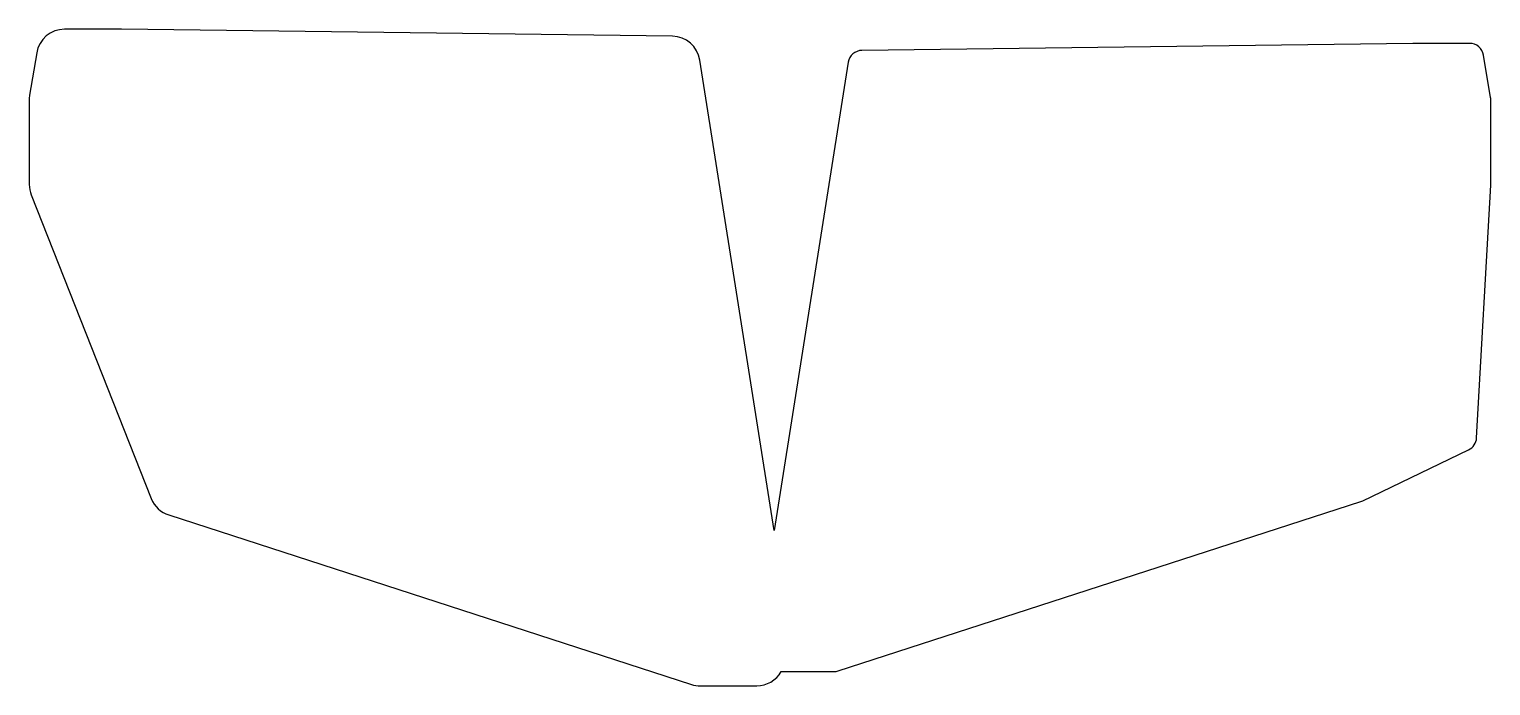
# Model space of a CAD drawing. Header units: millimetres. Extents: x -58 to 356, y -78 to 108.
import ezdxf

# ---------------------------------------------------------------- set-up
doc = ezdxf.new("R2010")
doc.units = ezdxf.units.MM

msp = doc.modelspace()

# ---------------------------------------------------------------- linework, layer by layer
for p, q in [((-32, 108), (-48, 108)), ((124.1, 106), (-31.9, 108)), ((333.79, 104), (177.79, 102)), ((349.84, 104), (333.84, 104)), ((-55.89, 101.32), (-57.89, 89.32)), ((355.79, 88.66), (353.79, 100.66)), ((152.94, -34.02), (131.9, 99.25)), ((173.89, 98.62), (152.94, -34.02)), ((-58, 88), (-58, 64)), ((355.84, 64), (355.84, 88)), ((351.83, -7.77), (355.83, 63.78)), ((-57.44, 61.06), (-23.44, -24.94)), ((319.58, -25.6), (349.58, -11.15)), ((171.07, -73.8), (319.07, -25.8)), ((-18.47, -29.61), (129.53, -77.61)), ((154.93, -74), (169.84, -74)), ((132, -78), (148, -78))]:
    msp.add_line(p, q)
for centre, radius, start, end in [((-48, 100), 8, 90, 170.5377), ((-32, 100), 8, 89.2655, 90), ((124, 98), 8, 8.9726, 89.2655), ((333.84, 100), 4, 90, 90.7345), ((349.84, 100), 4, 9.4623, 90), ((177.84, 98), 4, 90.7345, 171.0274), ((-50, 88), 8, 170.5377, 180), ((351.84, 88), 4, 360, 9.4623), ((-50, 64), 8, 180, 201.5713), ((351.84, 64), 4, 356.8002, 360), ((347.84, -7.55), 4, 295.7186, 356.8002), ((-16, -22), 8, 201.5713, 252.0309), ((317.84, -22), 4, 287.9691, 295.7186), ((148, -70), 8, 270, 330), ((169.84, -70), 4, 270, 287.9691), ((132, -70), 8, 252.0309, 270)]:
    msp.add_arc(centre, radius, start, end)

doc.saveas('drawing.dxf')
